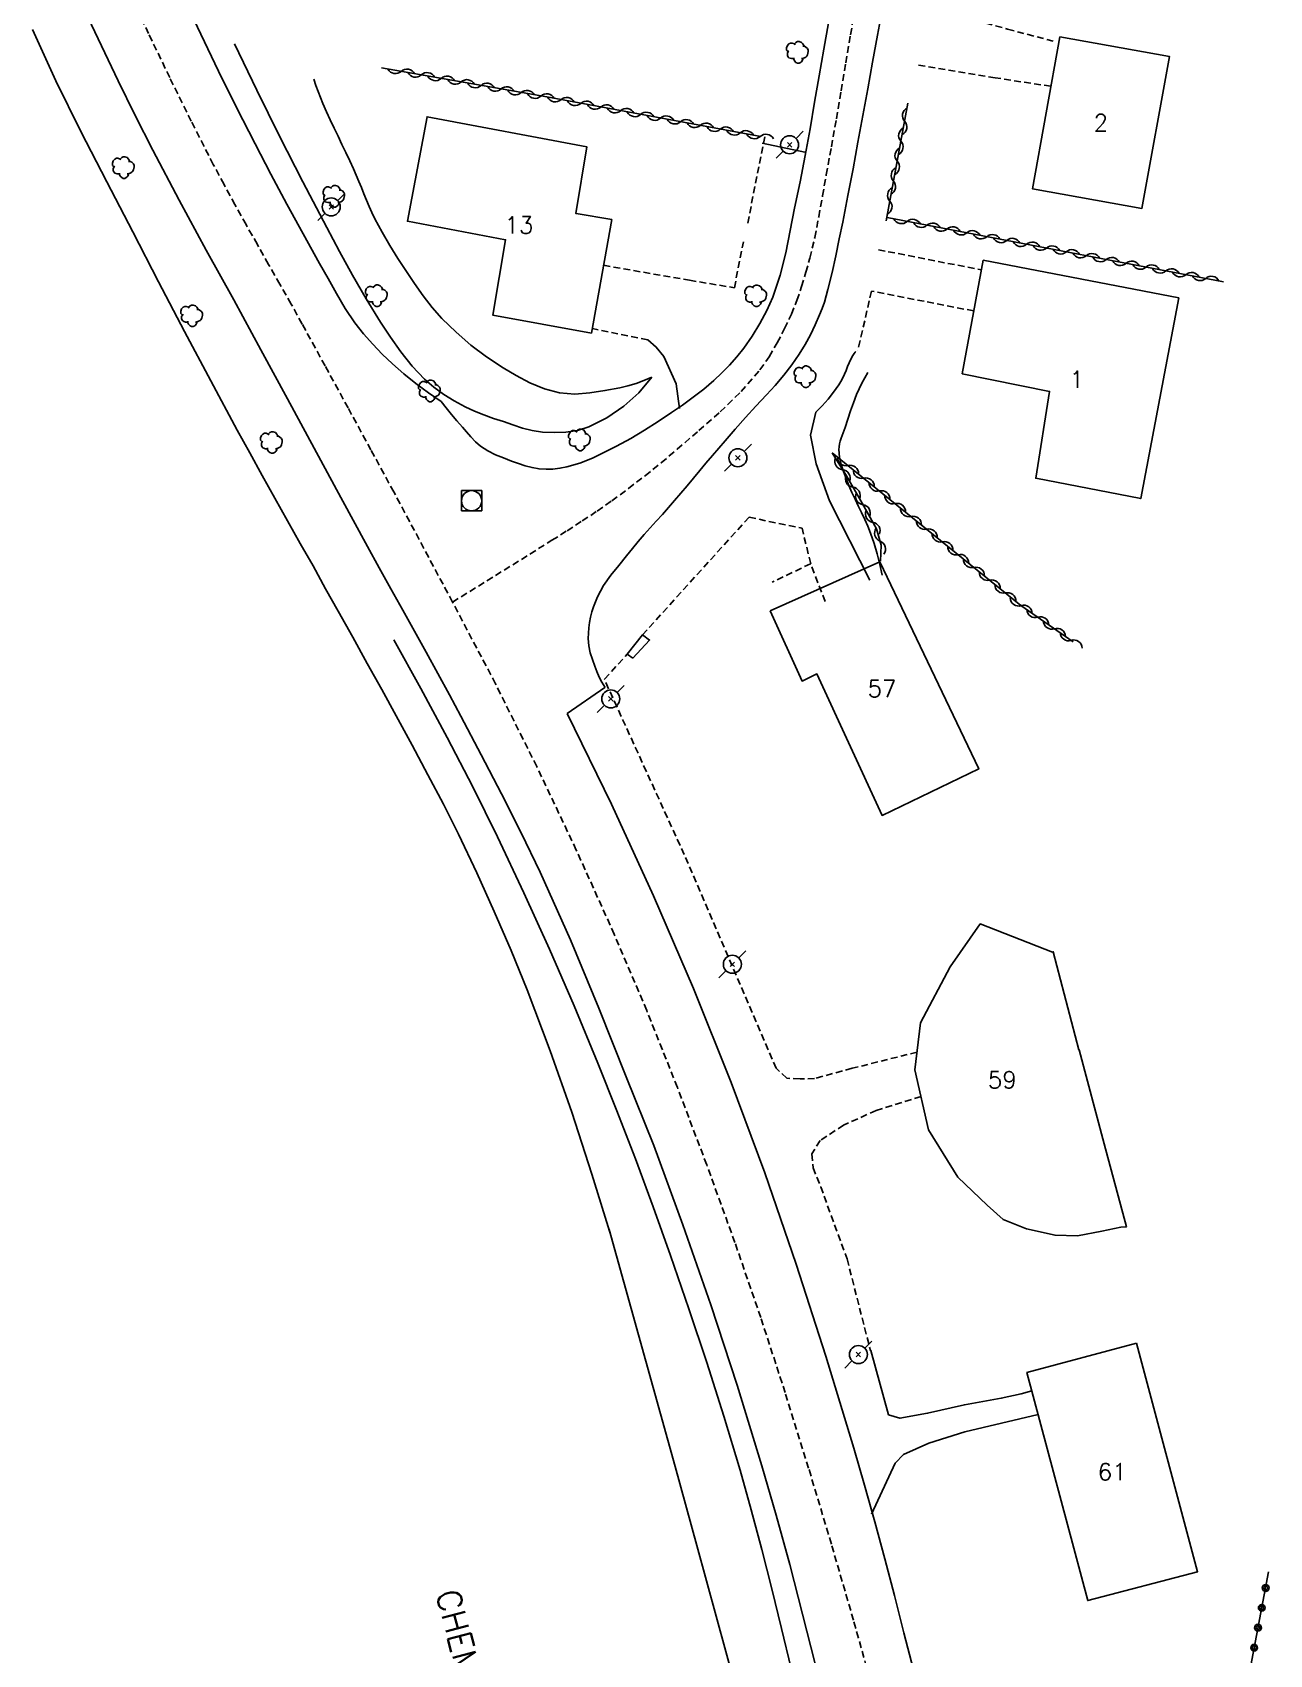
# Model space of a CAD drawing. Header units: millimetres. Extents: x 145999 to 147000, y 141000 to 142001.
# Drawn here: x 146282.9 to 146374.4, y 141333.7 to 141453.7 of the extents above; entities that cross this region are included whole.
import ezdxf
from ezdxf.enums import TextEntityAlignment as Align

# ---------------------------------------------------------------- set-up
doc = ezdxf.new("R2010")
doc.units = ezdxf.units.MM
doc.linetypes.add('DASHED', pattern=[0.75, 0.5, -0.25])
doc.layers.get('0').update_dxf_attribs({"linetype": 'CONTINUOUS'})
for name, color, linetype in [('W0001', 6, 'DASHED'), ('W0008', 7, 'CONTINUOUS'), ('W0014', 7, 'CONTINUOUS'), ('W0017', 7, 'CONTINUOUS'), ('W0101', 7, 'CONTINUOUS'), ('W0105', 7, 'CONTINUOUS'), ('W0112', 1, 'DASHED'), ('W0211', 2, 'CONTINUOUS'), ('W0214', 2, 'CONTINUOUS'), ('W0300', 7, 'CONTINUOUS'), ('W0310', 3, 'CONTINUOUS'), ('W0323', 7, 'CONTINUOUS'), ('W0333', 7, 'CONTINUOUS'), ('W0420', 7, 'CONTINUOUS'), ('W0473', 7, 'CONTINUOUS'), ('W0989', 7, 'CONTINUOUS'), ('W0991', 7, 'CONTINUOUS')]:
    doc.layers.add(name, color=color, linetype=linetype)
doc.styles.get("Standard").update_dxf_attribs({"font": 'romans.shx', "width": 0.85})

# ---------------------------------------------------------------- blocks, each defined once
blk = doc.blocks.new('T473')
for p, q in [((-0.166667, 0.166667), (0.166667, -0.166667)), ((-0.166667, -0.166667), (0.166667, 0.166667)), ((0.500001, 0.500001), (1.000002, 1.000002)), ((-1.000002, -1.000002), (-0.500001, -0.500001))]:
    blk.add_line(p, q)
blk.add_ellipse((0, 0), major_axis=(0.471405, 0.471405), ratio=1, start_param=5.4977871438, end_param=11.780972451)
blk = doc.blocks.new('T420')
for p, q in [((0.75, 0.75), (-0.75, 0.75)), ((-0.75, 0.75), (-0.75, -0.75)), ((0.75, 0.75), (0.75, -0.75)), ((0.75, -0.75), (-0.75, -0.75))]:
    blk.add_line(p, q)
blk.add_ellipse((0, 0), major_axis=(-0.53, 0.53), ratio=1, start_param=3.926991, end_param=10.210176)
blk = doc.blocks.new('T300')
for p, q in [((-0.8, 0.51), (-0.86, 0.34)), ((-0.86, 0.34), (-0.86, 0.17)), ((-0.86, 0.17), (-0.74, 0.06)), ((-0.69, 0.63), (-0.8, 0.51)), ((-0.8, -0.06), (-0.74, 0.06)), ((-0.74, 0.06), (-0.69, 0.11)), ((-0.57, 0.69), (-0.69, 0.63)), ((-0.46, 0.69), (-0.57, 0.69)), ((-0.29, 0.63), (-0.46, 0.69)), ((-0.29, 0.63), (-0.17, 0.74)), ((-0.23, 0.57), (-0.29, 0.63)), ((-0.17, 0.74), (-0.06, 0.8)), ((-0.06, 0.8), (0.06, 0.8)), ((0.06, 0.8), (0.23, 0.74)), ((0.23, 0.74), (0.34, 0.63)), ((0.34, 0.63), (0.4, 0.51)), ((0.46, 0.46), (0.34, 0.46)), ((0.4, 0.51), (0.4, 0.46)), ((0.57, 0.4), (0.46, 0.46)), ((0.57, 0.4), (0.69, 0.29)), ((0.69, 0.29), (0.74, 0.17)), ((0.74, 0.06), (0.69, -0.17)), ((0.74, 0.17), (0.74, 0.06)), ((-0.8, -0.17), (-0.8, -0.06)), ((-0.8, -0.23), (-0.8, -0.17)), ((-0.74, -0.34), (-0.8, -0.23)), ((-0.69, -0.4), (-0.74, -0.34)), ((-0.51, -0.46), (-0.69, -0.4)), ((-0.4, -0.46), (-0.51, -0.46)), ((-0.4, -0.46), (-0.34, -0.46)), ((-0.34, -0.46), (-0.34, -0.4)), ((-0.34, -0.51), (-0.34, -0.46)), ((-0.29, -0.63), (-0.34, -0.51)), ((-0.17, -0.74), (-0.29, -0.63)), ((-0.06, -0.8), (-0.17, -0.74)), ((0.06, -0.8), (-0.06, -0.8)), ((0.17, -0.74), (0.06, -0.8)), ((0.23, -0.69), (0.17, -0.74)), ((0.29, -0.46), (0.23, -0.46)), ((0.29, -0.63), (0.23, -0.69)), ((0.46, -0.4), (0.29, -0.46)), ((0.34, -0.51), (0.29, -0.63)), ((0.34, -0.51), (0.34, -0.46)), ((0.57, -0.34), (0.46, -0.4)), ((0.63, -0.29), (0.57, -0.34)), ((0.69, -0.17), (0.63, -0.29))]:
    blk.add_line(p, q)
blk = doc.blocks.new('t310o')
at = {"color": 0, "linetype": 'Continuous'}
for centre, start, end in [((-0.5, 0.38), 216.8699, 323.1304), ((0.5, -0.37), 36.8699, 143.1303)]:
    blk.add_arc(centre, 0.625, start, end, dxfattribs=at)
blk = doc.blocks.new('t323o')
at = {"color": 0, "linetype": 'Continuous'}
for radius in [0.25, 0.15]:
    blk.add_circle((0, 0), radius, dxfattribs=at)

msp = doc.modelspace()

# ---------------------------------------------------------------- linework, layer by layer
at = {"layer": 'W0001'}
for points in [[(146313.95, 141411.57), (146309.6, 141419.73), (146307.91, 141422.84), (146306.22, 141425.95), (146304.52, 141429.06), (146302.82, 141432.16), (146302, 141433.64), (146301.17, 141435.11), (146300.33, 141436.58), (146299.5, 141438.05), (146298.66, 141439.52), (146297.84, 141441), (146297.03, 141442.49), (146296.24, 141443.98), (146294.6, 141447.18), (146293.01, 141450.41), (146291.45, 141453.66), (146289.91, 141456.91)], [(146313.95, 141411.57), (146321.31, 141416.15), (146322.43, 141416.86), (146323.55, 141417.58), (146324.66, 141418.32), (146325.74, 141419.08), (146326.98, 141419.99), (146328.2, 141420.93), (146329.4, 141421.89), (146330.57, 141422.89), (146332.18, 141424.27), (146333.77, 141425.67), (146335.31, 141427.16), (146336.7, 141428.77), (146337.39, 141429.74), (146337.99, 141430.77), (146338.53, 141431.82), (146339.03, 141432.89), (146339.44, 141433.91), (146339.79, 141434.94), (146340.11, 141435.99), (146340.39, 141437.04), (146340.76, 141438.57), (146341.06, 141440.11), (146341.34, 141441.66), (146341.61, 141443.2), (146341.99, 141445.27), (146342.36, 141447.35), (146342.71, 141449.42), (146343.06, 141451.5), (146343.41, 141453.58), (146343.77, 141455.65)], [(146345.19, 141330.54), (146343.63, 141336.2), (146341.99, 141341.84), (146340.31, 141347.45), (146338.57, 141353.05), (146336.76, 141358.62), (146334.85, 141364.17), (146332.76, 141369.92), (146330.59, 141375.65), (146328.32, 141381.34), (146325.92, 141386.98), (146323.11, 141393.22), (146320.18, 141399.4), (146317.13, 141405.52), (146313.95, 141411.57)]]:
    msp.add_lwpolyline(points, dxfattribs=at)
at = {"layer": 'W0008'}
for points in [[(146313.1, 141426.43), (146312.16, 141427.07), (146311.24, 141427.75), (146310.35, 141428.47), (146309.5, 141429.22), (146308.75, 141429.93), (146308.04, 141430.67), (146307.36, 141431.44), (146306.72, 141432.25), (146306, 141433.31), (146305.35, 141434.41), (146304.73, 141435.53), (146304.11, 141436.64), (146302.88, 141438.84), (146301.67, 141441.04), (146300.49, 141443.26), (146299.33, 141445.49), (146297.96, 141448.18), (146296.63, 141450.89), (146295.32, 141453.61), (146294.02, 141456.33)], [(146286.73, 141455.34), (146287.96, 141452.75), (146289.2, 141450.17), (146290.46, 141447.59), (146291.76, 141445.03), (146293.71, 141441.32), (146295.72, 141437.63), (146297.75, 141433.95), (146299.76, 141430.26), (146301.73, 141426.62), (146303.7, 141422.97), (146305.68, 141419.33), (146307.66, 141415.69), (146308.52, 141414.12), (146309.39, 141412.55), (146310.26, 141410.99), (146311.13, 141409.42), (146312, 141407.86), (146312.86, 141406.29), (146313.72, 141404.72), (146314.56, 141403.14), (146316.07, 141400.27), (146317.56, 141397.39), (146319.02, 141394.5), (146320.43, 141391.58), (146322.69, 141386.58), (146324.78, 141381.52), (146326.81, 141376.43), (146328.85, 141371.35)], [(146325.24, 141405.26), (146325.01, 141405.64), (146324.81, 141406.03), (146324.63, 141406.43), (146324.47, 141406.84), (146324.3, 141407.33), (146324.14, 141407.83), (146324.03, 141408.35), (146323.99, 141408.88), (146324, 141409.28), (146324.03, 141409.67), (146324.09, 141410.07), (146324.17, 141410.46), (146324.27, 141410.85), (146324.39, 141411.23), (146324.52, 141411.6), (146324.67, 141411.97), (146325.12, 141412.8), (146325.66, 141413.56), (146326.25, 141414.29), (146326.83, 141415.01), (146327.26, 141415.54), (146327.69, 141416.06), (146328.13, 141416.57), (146328.58, 141417.07), (146329.03, 141417.57), (146329.48, 141418.07), (146329.93, 141418.58), (146330.38, 141419.09), (146330.85, 141419.64), (146331.31, 141420.19), (146331.78, 141420.75), (146332.25, 141421.31), (146332.71, 141421.86), (146333.18, 141422.42), (146333.65, 141422.97), (146334.13, 141423.52), (146334.88, 141424.38), (146335.64, 141425.23), (146336.41, 141426.07), (146337.18, 141426.91)], [(146322.44, 141403.33), (146325.23, 141405.25)], [(146348.06, 141332.54), (146347.36, 141335.28), (146346.66, 141338.02), (146345.94, 141340.75), (146345.21, 141343.49), (146344.45, 141346.21), (146343.66, 141348.93), (146341.57, 141355.76), (146339.38, 141362.56), (146337.07, 141369.32), (146334.57, 141376.02), (146331.78, 141382.96), (146328.83, 141389.82), (146325.71, 141396.61), (146322.44, 141403.33)], [(146328.85, 141371.35), (146331, 141365.47), (146333.06, 141359.56), (146335.01, 141353.61), (146336.85, 141347.63), (146337.91, 141343.98), (146338.91, 141340.32), (146339.86, 141336.65), (146340.79, 141332.97)]]:
    msp.add_lwpolyline(points, dxfattribs=at)
at = {"layer": 'W0014'}
for points in [[(146337.18, 141426.91), (146337.84, 141427.62), (146338.47, 141428.37), (146339.06, 141429.14), (146339.61, 141429.94), (146340.04, 141430.64), (146340.44, 141431.36), (146340.79, 141432.1), (146341.12, 141432.85), (146341.31, 141433.31), (146341.47, 141433.78), (146341.61, 141434.26), (146341.74, 141434.73), (146342.05, 141435.97), (146342.33, 141437.21), (146342.58, 141438.46), (146342.83, 141439.71), (146343.22, 141441.68), (146343.6, 141443.65), (146343.96, 141445.63), (146344.33, 141447.61), (146344.68, 141449.58), (146345.04, 141451.56), (146345.4, 141453.54), (146345.77, 141455.51)], [(146341.77, 141454.47), (146341.43, 141452.51), (146341.09, 141450.54), (146340.75, 141448.58), (146340.41, 141446.61), (146340.05, 141444.65), (146339.67, 141442.69), (146339.27, 141440.74), (146338.94, 141439.09), (146338.61, 141437.43), (146338.21, 141435.77), (146337.66, 141434.16), (146337.22, 141433.16), (146336.7, 141432.2), (146336.12, 141431.27), (146335.5, 141430.37), (146334.99, 141429.73), (146334.45, 141429.12), (146333.88, 141428.54), (146333.29, 141427.98), (146332.54, 141427.34), (146331.76, 141426.74), (146330.96, 141426.16), (146330.15, 141425.61), (146329.16, 141424.94), (146328.16, 141424.3), (146327.14, 141423.69), (146326.09, 141423.12), (146325.2, 141422.67), (146324.3, 141422.24), (146323.37, 141421.86), (146322.4, 141421.58), (146321.9, 141421.48), (146321.38, 141421.42), (146320.87, 141421.41), (146320.35, 141421.44), (146319.83, 141421.53), (146319.32, 141421.67), (146318.82, 141421.84), (146318.32, 141422.02), (146317.73, 141422.25), (146317.14, 141422.49), (146316.56, 141422.78), (146316.02, 141423.13), (146315.64, 141423.44), (146315.31, 141423.8), (146314.99, 141424.17), (146314.68, 141424.53), (146314.27, 141425), (146313.87, 141425.47), (146313.48, 141425.95), (146313.1, 141426.43)], [(146340.02, 141444.89), (146336.86, 141445.54)], [(146340.84, 141425.64), (146341.31, 141426.1), (146341.75, 141426.59), (146342.16, 141427.11), (146342.54, 141427.65), (146342.7, 141427.91), (146342.83, 141428.18), (146342.96, 141428.46), (146343.08, 141428.73), (146343.19, 141429.01), (146343.31, 141429.29), (146343.44, 141429.56), (146343.58, 141429.83), (146343.63, 141429.91), (146343.69, 141429.99), (146343.74, 141430.07), (146343.8, 141430.14)]]:
    msp.add_lwpolyline(points, dxfattribs=at)
at = {"layer": 'W0017'}
for points in [[(146330.74, 141425.92), (146330.49, 141427.73), (146329.59, 141429.76), (146329.03, 141430.45), (146328.4, 141430.98)], [(146340.84, 141425.64), (146340.44, 141423.93), (146340.87, 141421.81), (146341.84, 141419.08), (146344.83, 141413.2)], [(146346.23, 141351.4), (146347.06, 141351.16), (146349.11, 141351.52), (146351.84, 141352.15), (146354.57, 141352.64), (146356.03, 141352.97), (146356.83, 141353.19)], [(146357.3, 141351.42), (146351.88, 141350.14), (146349.2, 141349.32), (146347.32, 141348.48), (146346.72, 141347.84), (146344.96, 141344.05)]]:
    msp.add_lwpolyline(points, dxfattribs=at)
at = {"layer": 'W0101'}
for points in [[(146358.9, 141453.43), (146356.87, 141442.18), (146364.98, 141440.72), (146367.01, 141451.97)], [(146324.24, 141431.48), (146325.73, 141439.89), (146323.09, 141440.34), (146323.08, 141440.34), (146323.88, 141445.29), (146312.06, 141447.51), (146310.61, 141439.77), (146317.87, 141438.4), (146316.92, 141432.83)], [(146351.67, 141428.48), (146353.23, 141436.88), (146367.71, 141434.09), (146364.89, 141419.24), (146357.12, 141420.74), (146358.15, 141427.17)], [(146337.45, 141410.94), (146345.57, 141414.56), (146352.9, 141399.23), (146345.75, 141395.78), (146340.92, 141406.26), (146339.82, 141405.73)], [(146358.36, 141385.65), (146353.01, 141387.75), (146350.79, 141384.57), (146348.59, 141380.42), (146348.18, 141376.96), (146349.18, 141372.5), (146351.36, 141369.01), (146353.53, 141366.92), (146354.72, 141365.86), (146356.44, 141365.18), (146358.55, 141364.7), (146360.22, 141364.67), (146362, 141365), (146363.43, 141365.29), (146363.83, 141365.32), (146362.19, 141371.46), (146360.33, 141378.43), (146360.32, 141378.43), (146358.41, 141385.69)], [(146364.58, 141356.72), (146356.46, 141354.55), (146360.97, 141337.66), (146369.1, 141339.79)]]:
    msp.add_lwpolyline(points, close=True, dxfattribs=at)
at = {"layer": 'W0105'}
for points in [[(146328.01, 141409.15), (146326.87, 141407.71)], [(146327.3, 141407.43), (146328.53, 141408.76), (146328.01, 141409.15)], [(146326.87, 141407.71), (146327.3, 141407.43)]]:
    msp.add_lwpolyline(points, dxfattribs=at)
at = {"layer": 'W0112'}
for points in [[(146349.07, 141455.58), (146355.04, 141454), (146358.51, 141453.07)], [(146358.24, 141449.76), (146354.12, 141450.39), (146348.25, 141451.36)], [(146335.8, 141439.64), (146337.09, 141446.18)], [(146325.13, 141436.51), (146331.49, 141435.4), (146334.81, 141434.85), (146335.48, 141438.25)], [(146345.47, 141437.66), (146353.1, 141436.17)], [(146344.96, 141434.6), (146343.95, 141430.2)], [(146352.53, 141433.13), (146344.96, 141434.6)], [(146328.4, 141430.98), (146324.3, 141431.82)], [(146328.01, 141409.15), (146335.9, 141417.86)], [(146335.9, 141417.86), (146339.82, 141417.04)], [(146340.45, 141414.42), (146340.46, 141414.42), (146339.82, 141417.04)], [(146341.53, 141411.61), (146340.45, 141414.42), (146337.61, 141413.05)], [(146325.2, 141405.88), (146326.87, 141407.71)], [(146348.34, 141378.26), (146343.53, 141377.06), (146340.74, 141376.3), (146339.67, 141376.27), (146338.7, 141376.33), (146337.9, 141377.06), (146331.1, 141392.88), (146325.18, 141405.87)], [(146348.63, 141374.97), (146345.31, 141373.94), (146342.9, 141372.86), (146341.16, 141371.71), (146340.54, 141370.72), (146340.64, 141369.69), (146341.2, 141368.29), (146343.15, 141362.95), (146344.88, 141356.17)]]:
    msp.add_lwpolyline(points, dxfattribs=at)
at = {"layer": 'W0211'}
for points in [[(146282.85, 141453.97), (146284.57, 141450.16), (146286.43, 141446.41), (146288.35, 141442.69), (146290.27, 141438.98), (146292.17, 141435.29), (146294.1, 141431.62), (146296.05, 141427.96), (146298.01, 141424.3), (146298.93, 141422.62), (146299.86, 141420.94), (146300.8, 141419.26), (146301.73, 141417.59), (146302.68, 141415.92), (146303.62, 141414.25), (146304.55, 141412.57), (146305.49, 141410.9), (146306.56, 141408.97), (146307.64, 141407.04), (146308.71, 141405.1), (146309.77, 141403.16), (146310.95, 141400.98), (146312.13, 141398.8), (146313.28, 141396.61), (146314.39, 141394.39), (146315.74, 141391.54), (146317.04, 141388.68), (146318.29, 141385.78), (146319.47, 141382.86), (146321.17, 141378.35), (146322.77, 141373.81), (146324.27, 141369.23), (146325.68, 141364.61)], [(146328.69, 141428.24), (146328.12, 141427.99), (146327.53, 141427.77), (146326.93, 141427.59), (146326.32, 141427.45), (146325.23, 141427.23), (146324.12, 141427.06), (146323, 141426.98), (146321.87, 141427.08), (146320.75, 141427.37), (146319.68, 141427.81), (146318.67, 141428.35), (146317.69, 141428.93), (146316.47, 141429.73), (146315.31, 141430.6), (146314.21, 141431.55), (146313.16, 141432.56), (146312.43, 141433.38), (146311.77, 141434.25), (146311.14, 141435.15), (146310.53, 141436.06), (146309.91, 141437.01), (146309.31, 141437.98), (146308.74, 141438.96), (146308.2, 141439.96), (146307.98, 141440.41), (146307.77, 141440.87), (146307.58, 141441.33), (146307.39, 141441.79), (146307.2, 141442.26), (146307.01, 141442.72), (146306.82, 141443.19), (146306.62, 141443.64), (146306.34, 141444.25), (146306.05, 141444.86), (146305.76, 141445.46), (146305.47, 141446.06), (146305.18, 141446.66), (146304.89, 141447.27), (146304.62, 141447.88), (146304.35, 141448.49), (146304.17, 141448.93), (146303.99, 141449.38), (146303.83, 141449.83), (146303.67, 141450.28)], [(146345.74, 141413.58), (146345.57, 141414.37), (146345.37, 141415.15), (146345.15, 141415.92), (146344.89, 141416.68), (146344.69, 141417.2), (146344.47, 141417.7), (146344.23, 141418.2), (146343.98, 141418.7), (146343.74, 141419.19), (146343.5, 141419.69), (146343.28, 141420.2), (146343.08, 141420.72), (146342.9, 141421.24), (146342.72, 141421.76), (146342.59, 141422.31), (146342.55, 141422.87), (146342.56, 141423.08), (146342.6, 141423.29), (146342.65, 141423.5), (146342.71, 141423.71), (146342.79, 141423.9), (146342.86, 141424.1), (146342.93, 141424.3), (146343, 141424.5), (146343.2, 141425.12), (146343.4, 141425.73), (146343.62, 141426.34), (146343.86, 141426.95), (146344.05, 141427.37), (146344.25, 141427.78), (146344.46, 141428.19), (146344.68, 141428.58)], [(146325.53, 141365.14), (146327.17, 141359.29), (146328.8, 141353.44), (146330.42, 141347.58), (146332.04, 141341.73), (146332.75, 141339.11), (146333.47, 141336.49), (146334.18, 141333.88), (146334.89, 141331.26)]]:
    msp.add_lwpolyline(points, dxfattribs=at)
at = {"layer": 'W0214'}
for points in [[(146297.81, 141452.91), (146299.45, 141449.47), (146301.13, 141446.06), (146302.86, 141442.68), (146304.63, 141439.31), (146305.58, 141437.54), (146306.55, 141435.77), (146307.55, 141434.02), (146308.62, 141432.31), (146309.36, 141431.2), (146310.13, 141430.11), (146310.95, 141429.05), (146311.88, 141428.08), (146312.57, 141427.48), (146313.31, 141426.95), (146314.08, 141426.47), (146314.88, 141426.03), (146315.57, 141425.71), (146316.27, 141425.43), (146316.99, 141425.18), (146317.71, 141424.95), (146318.41, 141424.71), (146319.12, 141424.46), (146319.85, 141424.27), (146320.6, 141424.15), (146321.46, 141424.12), (146322.33, 141424.15), (146323.19, 141424.29), (146324.03, 141424.55), (146325.37, 141425.22), (146326.62, 141426.07), (146327.73, 141427.08), (146328.69, 141428.24)], [(146339.02, 141332.64), (146338.31, 141335.58), (146337.58, 141338.52), (146336.84, 141341.45), (146336.06, 141344.38), (146335.24, 141347.3), (146334.04, 141351.3), (146332.77, 141355.29), (146331.44, 141359.26), (146330.08, 141363.21), (146328.8, 141366.8), (146327.48, 141370.37), (146326.12, 141373.92), (146324.7, 141377.45), (146322.94, 141381.68), (146321.12, 141385.88), (146319.23, 141390.06), (146317.27, 141394.2), (146315.44, 141397.89), (146313.56, 141401.56), (146311.61, 141405.19), (146309.6, 141408.79)]]:
    msp.add_lwpolyline(points, dxfattribs=at)
at = {"layer": 'W0310'}
for points in [[(146336.77, 141446.04), (146320.92, 141448.97), (146308.68, 141451.14)], [(146347.66, 141448.52), (146346.04, 141439.8)], [(146371.02, 141435.29), (146362.61, 141436.89), (146346.13, 141440.05)], [(146345.62, 141414.61), (146345.68, 141415.8), (146345.34, 141416.99), (146344.26, 141418.91), (146343.1, 141420.92), (146342.05, 141422.63)], [(146342.05, 141422.63), (146356.02, 141411.32), (146359.9, 141408.63)]]:
    msp.add_lwpolyline(points, dxfattribs=at)
at = {"layer": 'W0323'}
msp.add_lwpolyline([(146374.36, 141339.78), (146372.89, 141332.05), (146363.48, 141291.79)], dxfattribs=at)
at = {"layer": 'W0333'}
msp.add_lwpolyline([(146344.9, 141356.17), (146346.23, 141351.4)], dxfattribs=at)

# ---------------------------------------------------------------- block references
at = {"layer": 'W0300'}
for p in [(146339.54, 141452.27), (146289.63, 141443.74), (146305.22, 141441.62), (146308.36, 141434.26), (146336.45, 141434.25), (146294.69, 141432.77), (146340.1, 141428.26), (146312.3, 141427.21), (146300.6, 141423.39), (146323.4, 141423.58)]:
    msp.add_blockref('T300', p, dxfattribs=at)
at = {"layer": 'W0310'}
for p, rotation in [((146310.15, 141450.87), 169.9565108686486), ((146311.63, 141450.61), 169.9565108686486), ((146313.11, 141450.35), 169.9565108686486), ((146314.58, 141450.09), 169.9565108686486), ((146316.06, 141449.83), 169.9565108686486), ((146317.54, 141449.57), 169.9565108686486), ((146319.02, 141449.3), 169.9565108686486), ((146320.49, 141449.04), 169.9565108686486), ((146321.97, 141448.77), 169.5355742674043), ((146323.44, 141448.5), 169.5355742674043), ((146324.92, 141448.23), 169.5355742674043), ((146326.39, 141447.96), 169.5355742674043), ((146327.87, 141447.68), 169.5355742674043), ((146329.34, 141447.41), 169.5355742674043), ((146330.82, 141447.14), 169.5355742674043), ((146347.41, 141447.17), 259.4819378044941), ((146332.29, 141446.87), 169.5355742674043), ((146333.77, 141446.59), 169.5355742674043), ((146335.24, 141446.32), 169.5355742674043), ((146336.72, 141446.05), 169.5355742674043), ((146347.13, 141445.7), 259.4819378044941), ((146346.86, 141444.22), 259.4819378044941), ((146346.58, 141442.75), 259.4819378044941), ((146346.31, 141441.27), 259.4819378044941), ((146347.6, 141439.76), 169.1527736367426), ((146349.07, 141439.48), 169.1527736367426), ((146350.55, 141439.2), 169.1527736367426), ((146352.02, 141438.92), 169.1527736367426), ((146353.49, 141438.63), 169.1527736367426), ((146354.97, 141438.35), 169.1527736367426), ((146356.44, 141438.07), 169.1527736367426), ((146357.91, 141437.79), 169.1527736367426), ((146359.38, 141437.51), 169.1527736367426), ((146360.86, 141437.22), 169.1527736367426), ((146362.33, 141436.94), 169.1527736367426), ((146363.8, 141436.66), 169.2342444553083), ((146365.28, 141436.38), 169.2342444553083), ((146366.75, 141436.1), 169.2342444553083), ((146368.23, 141435.82), 169.2342444553083), ((146369.7, 141435.54), 169.2342444553083), ((146342.82, 141421.38), 121.5812919184492), ((146343.22, 141421.69), 320.9998070451971), ((146343.58, 141420.09), 119.9405753748676), ((146344.38, 141420.75), 320.9998070451971), ((146344.33, 141418.79), 119.2952454649754), ((146345.55, 141419.8), 320.9998070451971), ((146346.71, 141418.86), 320.9998070451971), ((146347.88, 141417.91), 320.9998070451971), ((146345.06, 141417.48), 119.2952454649754), ((146349.05, 141416.97), 320.9998070451971), ((146345.6, 141416.09), 106.1291777732752), ((146350.21, 141416.03), 320.9998070451971), ((146351.38, 141415.08), 320.9998070451971), ((146352.54, 141414.14), 320.9998070451971), ((146353.71, 141413.19), 320.9998070451971), ((146354.87, 141412.25), 320.9998070451971), ((146356.04, 141411.31), 325.2265381916377), ((146357.27, 141410.45), 325.2265381916377), ((146358.5, 141409.6), 325.2265381916377), ((146359.74, 141408.74), 325.2265381916377)]:
    msp.add_blockref('t310o', p, dxfattribs=dict(at, rotation=rotation))
at = {"layer": 'W0323', "rotation": 259.2010598734967}
for p in [(146374.14, 141338.59), (146373.85, 141337.12), (146373.57, 141335.65), (146373.29, 141334.17)]:
    msp.add_blockref('t323o', p, dxfattribs=at)
at = {"layer": 'W0420'}
msp.add_blockref('T420', (146315.36, 141419.08), dxfattribs=at)
at = {"layer": 'W0473'}
for p in [(146338.9, 141445.43), (146304.97, 141440.83), (146335.07, 141422.26), (146325.66, 141404.41), (146334.66, 141384.76), (146343.99, 141355.87)]:
    msp.add_blockref('T473', p, dxfattribs=at)

# ---------------------------------------------------------------- texts
at = {"layer": 'W0989'}
msp.add_text("CHEMIN DE FONTAINE-L'EVÊQUE  ", height=1.75, rotation=284.7978, dxfattribs=at).set_placement((146312.7, 141338.2))
at = {"layer": 'W0991'}
for s, p in [('2', (146361.94, 141447.07)), ('13', (146318.86, 141439.49)), ('1', (146360.16, 141428.06)), ('57', (146345.74, 141405.17)), ('59', (146354.64, 141376.21)), ('61', (146362.78, 141347.19))]:
    msp.add_text(s, height=1.25, dxfattribs=at).set_placement(p, align=Align.MIDDLE_CENTER)

doc.saveas('drawing.dxf')
